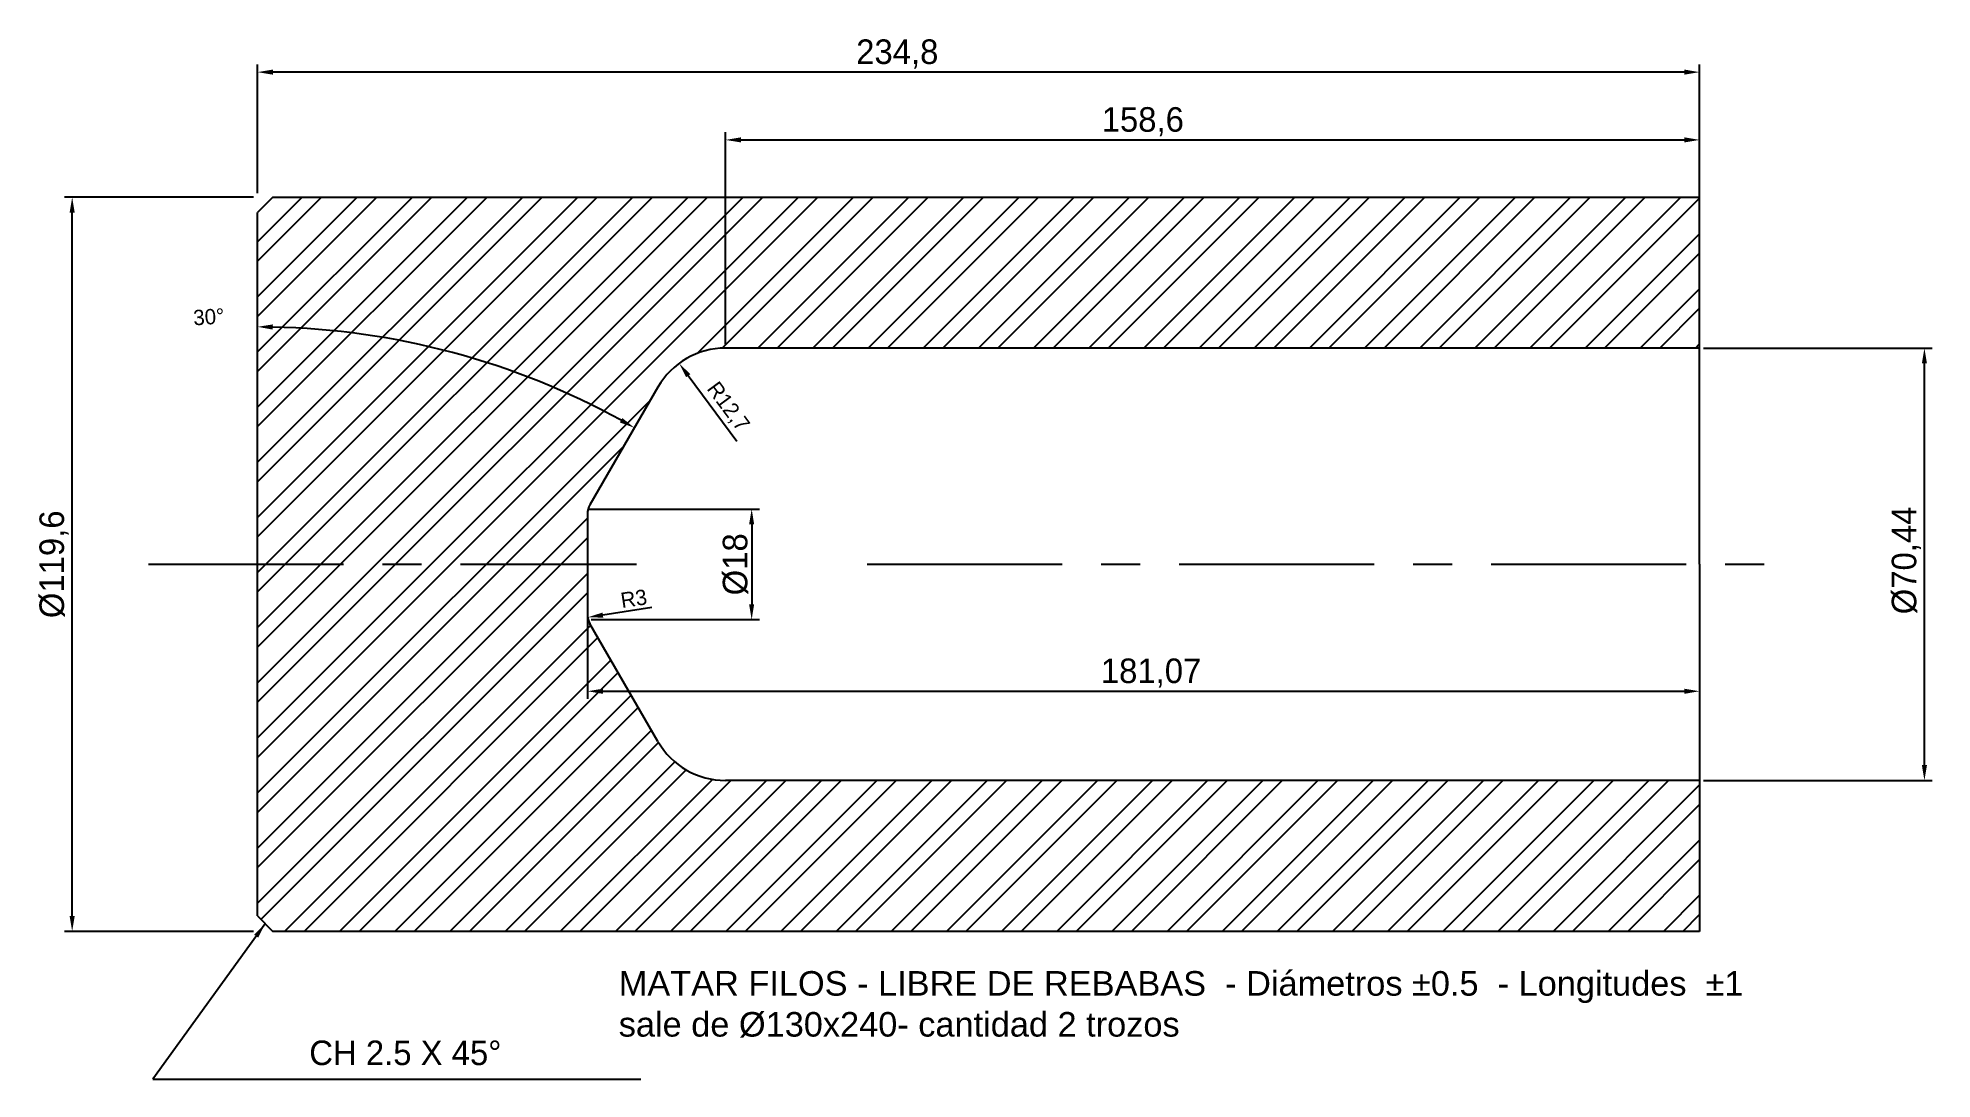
# Model space of a CAD drawing. Header units: millimetres. Extents: x 384 to 692, y 125 to 294.
import ezdxf

# ---------------------------------------------------------------- set-up
doc = ezdxf.new("R2010")
doc.units = ezdxf.units.MM
doc.linetypes.add('CENTRO', pattern=[50.8, 31.75, -6.35, 6.35, -6.35])
doc.dimstyles.new('ISO-25', dxfattribs={"dimtxt": 2.5, "dimasz": 2.5, "dimexe": 1.25, "dimexo": 0.625, "dimtad": 1, "dimtxsty": 'Standard', "dimcen": 2.5, "dimadec": 0, "dimazin": 0, "dimtfac": 1, "dimtmove": 0, "dimatfit": 3, "dimfxl": 1, "dimarcsym": 0})

# ---------------------------------------------------------------- blocks, each defined once
blk = doc.blocks.new('*D1')
at = {"color": 0, "lineweight": -2}
for p, q in [((419.55, 268.97), (419.55, 289.96)), ((654.35, 268.96), (654.35, 289.96)), ((651.85, 288.71), (422.05, 288.71))]:
    blk.add_line(p, q, dxfattribs=at)
at = {"color": 0}
for points in [[(422.05, 289.13), (422.05, 288.3), (419.55, 288.71)], [(651.85, 289.13), (651.85, 288.3), (654.35, 288.71)]]:
    blk.add_solid(points, dxfattribs=at)
at = {"layer": 'Defpoints', "color": 0}
for p in [(419.55, 288.71), (419.55, 268.35), (654.35, 268.33)]:
    blk.add_point(p, dxfattribs=at)
at = {"color": 0, "insert": (523.72, 291.67), "char_height": 4, "attachment_point": 5}
blk.add_mtext('234,8', dxfattribs=at)
blk = doc.blocks.new('*D2')
at = {"color": 0, "lineweight": -2}
for p, q in [((654.35, 207.91), (654.35, 186.6)), ((473.28, 205.91), (473.28, 186.6)), ((475.78, 187.85), (651.85, 187.85))]:
    blk.add_line(p, q, dxfattribs=at)
at = {"color": 0}
for points in [[(475.78, 188.26), (475.78, 187.43), (473.28, 187.85)], [(651.85, 188.26), (651.85, 187.43), (654.35, 187.85)]]:
    blk.add_solid(points, dxfattribs=at)
at = {"layer": 'Defpoints', "color": 0}
for p in [(654.35, 208.53), (473.28, 206.53), (654.35, 187.85)]:
    blk.add_point(p, dxfattribs=at)
at = {"color": 0, "insert": (565.04, 190.81), "char_height": 4, "attachment_point": 5}
blk.add_mtext('181,07', dxfattribs=at)
blk = doc.blocks.new('*D3')
at = {"color": 0, "lineweight": -2}
for p, q in [((654.97, 243.75), (692.2, 243.75)), ((690.95, 175.81), (690.95, 241.25)), ((654.97, 173.31), (692.2, 173.31))]:
    blk.add_line(p, q, dxfattribs=at)
at = {"color": 0}
for points in [[(690.54, 241.25), (691.37, 241.25), (690.95, 243.75)], [(690.54, 175.81), (691.37, 175.81), (690.95, 173.31)]]:
    blk.add_solid(points, dxfattribs=at)
at = {"layer": 'Defpoints', "color": 0}
for p in [(654.35, 243.75), (690.95, 243.75), (654.35, 173.31)]:
    blk.add_point(p, dxfattribs=at)
at = {"color": 0, "insert": (688, 209.16), "char_height": 4, "attachment_point": 5, "rotation": 90}
blk.add_mtext('%%C70,44', dxfattribs=at)
blk = doc.blocks.new('*D4')
at = {"color": 0, "lineweight": -2}
for p, q in [((473.28, 217.53), (501.26, 217.53)), ((500.01, 215.03), (500.01, 202.03)), ((473.9, 199.53), (501.26, 199.53))]:
    blk.add_line(p, q, dxfattribs=at)
at = {"color": 0}
for points in [[(499.59, 215.03), (500.42, 215.03), (500.01, 217.53)], [(499.59, 202.03), (500.42, 202.03), (500.01, 199.53)]]:
    blk.add_solid(points, dxfattribs=at)
at = {"layer": 'Defpoints', "color": 0}
for p in [(472.65, 217.53), (473.28, 199.53), (500.01, 199.53)]:
    blk.add_point(p, dxfattribs=at)
at = {"color": 0, "insert": (497.38, 208.53), "char_height": 4, "attachment_point": 5, "rotation": 90}
blk.add_mtext('%%C18', dxfattribs=at)
blk = doc.blocks.new('*D5')
at = {"color": 0, "lineweight": -2}
for p, q in [((418.92, 268.33), (388.13, 268.33)), ((389.38, 151.23), (389.38, 265.83)), ((418.92, 148.73), (388.13, 148.73))]:
    blk.add_line(p, q, dxfattribs=at)
at = {"color": 0}
for points in [[(388.96, 265.83), (389.79, 265.83), (389.38, 268.33)], [(388.96, 151.23), (389.79, 151.23), (389.38, 148.73)]]:
    blk.add_solid(points, dxfattribs=at)
at = {"layer": 'Defpoints', "color": 0}
for p in [(389.38, 268.33), (419.55, 268.33), (419.55, 148.73)]:
    blk.add_point(p, dxfattribs=at)
at = {"color": 0, "insert": (386.42, 208.53), "char_height": 4, "attachment_point": 5, "rotation": 90}
blk.add_mtext('%%C119,6', dxfattribs=at)
blk = doc.blocks.new('*D8')
at = {"color": 0, "lineweight": -2}
blk.add_arc((419.55, 124.47), 122.74, 61.167, 88.833, dxfattribs=at)
at = {"color": 0}
for points in [[(422.04, 246.77), (422.05, 247.61), (419.55, 247.22)], [(478.95, 232.36), (478.54, 231.64), (480.92, 230.77)]]:
    blk.add_solid(points, dxfattribs=at)
at = {"layer": 'Defpoints', "color": 0}
for p in [(419.55, 266.46), (461.53, 239.81), (484.75, 237.4), (473.68, 218.23), (419.55, 208.53)]:
    blk.add_point(p, dxfattribs=at)
at = {"color": 0, "insert": (411.62, 248.84), "char_height": 2.5, "attachment_point": 5, "rotation": 3.6459}
blk.add_mtext('30°', dxfattribs=at)
blk = doc.blocks.new('*D9')
at = {"color": 0, "lineweight": -2}
blk.add_line((483.78, 201.48), (475.78, 200.26), dxfattribs=at)
at = {"color": 0}
blk.add_solid([(475.72, 200.67), (475.85, 199.85), (473.31, 199.89)], dxfattribs=at)
at = {"layer": 'Defpoints', "color": 0}
for p in [(473.31, 199.89), (476.28, 200.34)]:
    blk.add_point(p, dxfattribs=at)
at = {"color": 0, "insert": (480.82, 202.93), "char_height": 2.5, "attachment_point": 5, "rotation": 8.684}
blk.add_mtext('R3', dxfattribs=at)
blk = doc.blocks.new('*D10')
at = {"color": 0, "lineweight": -2}
blk.add_line((497.61, 228.53), (489.69, 239.26), dxfattribs=at)
at = {"color": 0}
blk.add_solid([(490.02, 239.51), (489.35, 239.01), (488.2, 241.27)], dxfattribs=at)
at = {"layer": 'Defpoints', "color": 0}
for p in [(488.2, 241.27), (495.75, 231.05)]:
    blk.add_point(p, dxfattribs=at)
at = {"color": 0, "insert": (496.07, 234.13), "char_height": 2.5, "attachment_point": 5, "rotation": 306.4408}
blk.add_mtext('R12,7', dxfattribs=at)
blk = doc.blocks.new('*D11')
at = {"color": 0, "lineweight": -2}
for p, q in [((495.75, 244.38), (495.75, 278.92)), ((498.25, 277.67), (651.85, 277.67)), ((654.35, 244.38), (654.35, 278.92))]:
    blk.add_line(p, q, dxfattribs=at)
at = {"color": 0}
for points in [[(498.25, 278.09), (498.25, 277.26), (495.75, 277.67)], [(651.85, 278.09), (651.85, 277.26), (654.35, 277.67)]]:
    blk.add_solid(points, dxfattribs=at)
at = {"layer": 'Defpoints', "color": 0}
for p in [(654.35, 277.67), (495.75, 243.75), (654.35, 243.75)]:
    blk.add_point(p, dxfattribs=at)
at = {"color": 0, "insert": (563.69, 280.63), "char_height": 4, "attachment_point": 5}
blk.add_mtext('158,6', dxfattribs=at)

msp = doc.modelspace()

# ---------------------------------------------------------------- hatches: boundary and pattern name
h = msp.add_hatch()
h.set_pattern_fill('STEEL', color=1, scale=2, style=0)
h.set_pattern_definition([(45, (0, 0), (-4.49013, 4.49013), []), (45, (0, 3.175), (-4.49013, 4.49013), [])])
h.paths.add_polyline_path([(654.348, 243.755), (654.348, 268.335), (422.048, 268.335), (419.548, 265.835), (419.548, 208.535), (473.277, 208.535), (473.277, 216.731, -0.1316525), (473.679, 218.231), (484.749, 237.405, -0.2679492), (495.748, 243.755)])
h.paths.add_polyline_path([(473.679, 198.838, -0.1316525), (473.277, 200.338), (473.277, 208.535), (419.548, 208.535), (419.548, 151.235), (422.048, 148.735), (654.348, 148.735), (654.348, 173.315), (495.748, 173.315, -0.2679492), (484.749, 179.665)])

# ---------------------------------------------------------------- linework, layer by layer
at = {"color": 1}
for p, q in [((422.048, 268.335), (419.548, 265.835)), ((422.048, 268.335), (654.348, 268.335)), ((654.348, 208.535), (654.348, 268.335)), ((419.548, 208.548), (419.548, 265.848)), ((419.548, 151.235), (419.548, 265.835)), ((654.348, 243.755), (495.748, 243.755)), ((484.749, 237.405), (473.679, 218.231)), ((473.277, 216.731), (473.277, 200.338)), ((654.348, 208.535), (654.348, 148.735)), ((484.749, 179.665), (473.679, 198.838)), ((654.348, 173.315), (495.748, 173.315)), ((419.548, 151.235), (422.048, 148.735)), ((654.348, 148.735), (422.048, 148.735))]:
    msp.add_line(p, q, dxfattribs=at)
at = {"linetype": 'CENTRO'}
for p, q in [((401.795, 208.535), (481.242, 208.535)), ((518.825, 208.535), (669.216, 208.535))]:
    msp.add_line(p, q, dxfattribs=at)
at = {"color": 1}
for centre, radius, start, end in [((495.748, 231.055), 12.7, 90, 150), ((476.277, 216.731), 3, 150, 180), ((476.277, 200.338), 3, 180, 210), ((495.748, 186.015), 12.7, 210, 270)]:
    msp.add_arc(centre, radius, start, end, dxfattribs=at)

# ---------------------------------------------------------------- texts
at = {"insert": (478.368, 142.256), "char_height": 4, "width": 260.63425, "attachment_point": 1}
msp.add_mtext('{\\fArial|b0|i0|c0|p34;MATAR FILOS - LIBRE DE REBABAS  - Diámetros %%P0.5  - Longitudes  %%P1\\Psale de Ø130x240- cantidad 2 trozos}', dxfattribs=at)
at = {"insert": (443.622, 128.916), "char_height": 4, "attachment_point": 5}
msp.add_mtext('CH 2.5 X 45°', dxfattribs=at)

# ---------------------------------------------------------------- dimensions: what is measured, and where the dimension line sits
for base, p1, p2, picture, middle in [((419.548, 288.712), (654.348, 268.335), (419.548, 268.348), '*D1', (523.723, 288.712)), ((654.348, 277.673), (495.748, 243.755), (654.348, 243.755), '*D11', (563.689, 277.673)), ((654.348, 187.847), (473.277, 206.532), (654.348, 208.535), '*D2', (565.036, 187.847))]:
    dim = msp.add_linear_dim(base=base, p1=p1, p2=p2, dimstyle='ISO-25', override={"dimtxt": 4})
    dim.commit()
    dim.dimension.update_dxf_attribs({"geometry": picture, "text_midpoint": middle, "dimtype": 160})
for base, p1, p2, picture, middle in [((389.378, 268.335), (419.548, 148.735), (419.548, 268.335), '*D5', (389.378, 208.535)), ((690.954, 243.755), (654.348, 173.315), (654.348, 243.755), '*D3', (690.954, 209.16)), ((500.005, 199.535), (472.652, 217.535), (473.277, 199.535), '*D4', (500.005, 208.535))]:
    dim = msp.add_linear_dim(base=base, p1=p1, p2=p2, angle=90, text='%%C<>', dimstyle='ISO-25', override={"dimtxt": 4})
    dim.commit()
    dim.dimension.update_dxf_attribs({"geometry": picture, "text_midpoint": middle, "dimtype": 160})
dim = msp.add_angular_dim_2l(base=(461.529, 239.813), line1=((419.548, 208.535), (419.548, 266.46)), line2=((484.749, 237.405), (473.679, 218.231)), dimstyle='ISO-25')
dim.commit()
dim.dimension.update_dxf_attribs({"geometry": '*D8', "text_midpoint": (411.743, 246.967), "dimtype": 162})
dim = msp.add_radius_dim(center=(495.748, 231.055), mpoint=(488.204, 241.271), dimstyle='ISO-25')
dim.commit()
dim.dimension.update_dxf_attribs({"geometry": '*D10', "text_midpoint": (494.392, 232.891), "dimtype": 164})
dim = msp.add_radius_dim(center=(476.277, 200.338), mpoint=(473.312, 199.885), dimstyle='ISO-25', override={"dimtmove": 1})
dim.commit()
dim.dimension.update_dxf_attribs({"geometry": '*D9', "text_midpoint": (481.101, 201.075), "dimtype": 164})

# ---------------------------------------------------------------- leaders
msp.add_leader([(420.798, 149.971), (402.485, 124.657), (481.94, 124.657)], dimstyle='ISO-25', override={"dimgap": 0.625, "dimtad": 0})

doc.saveas('drawing.dxf')
